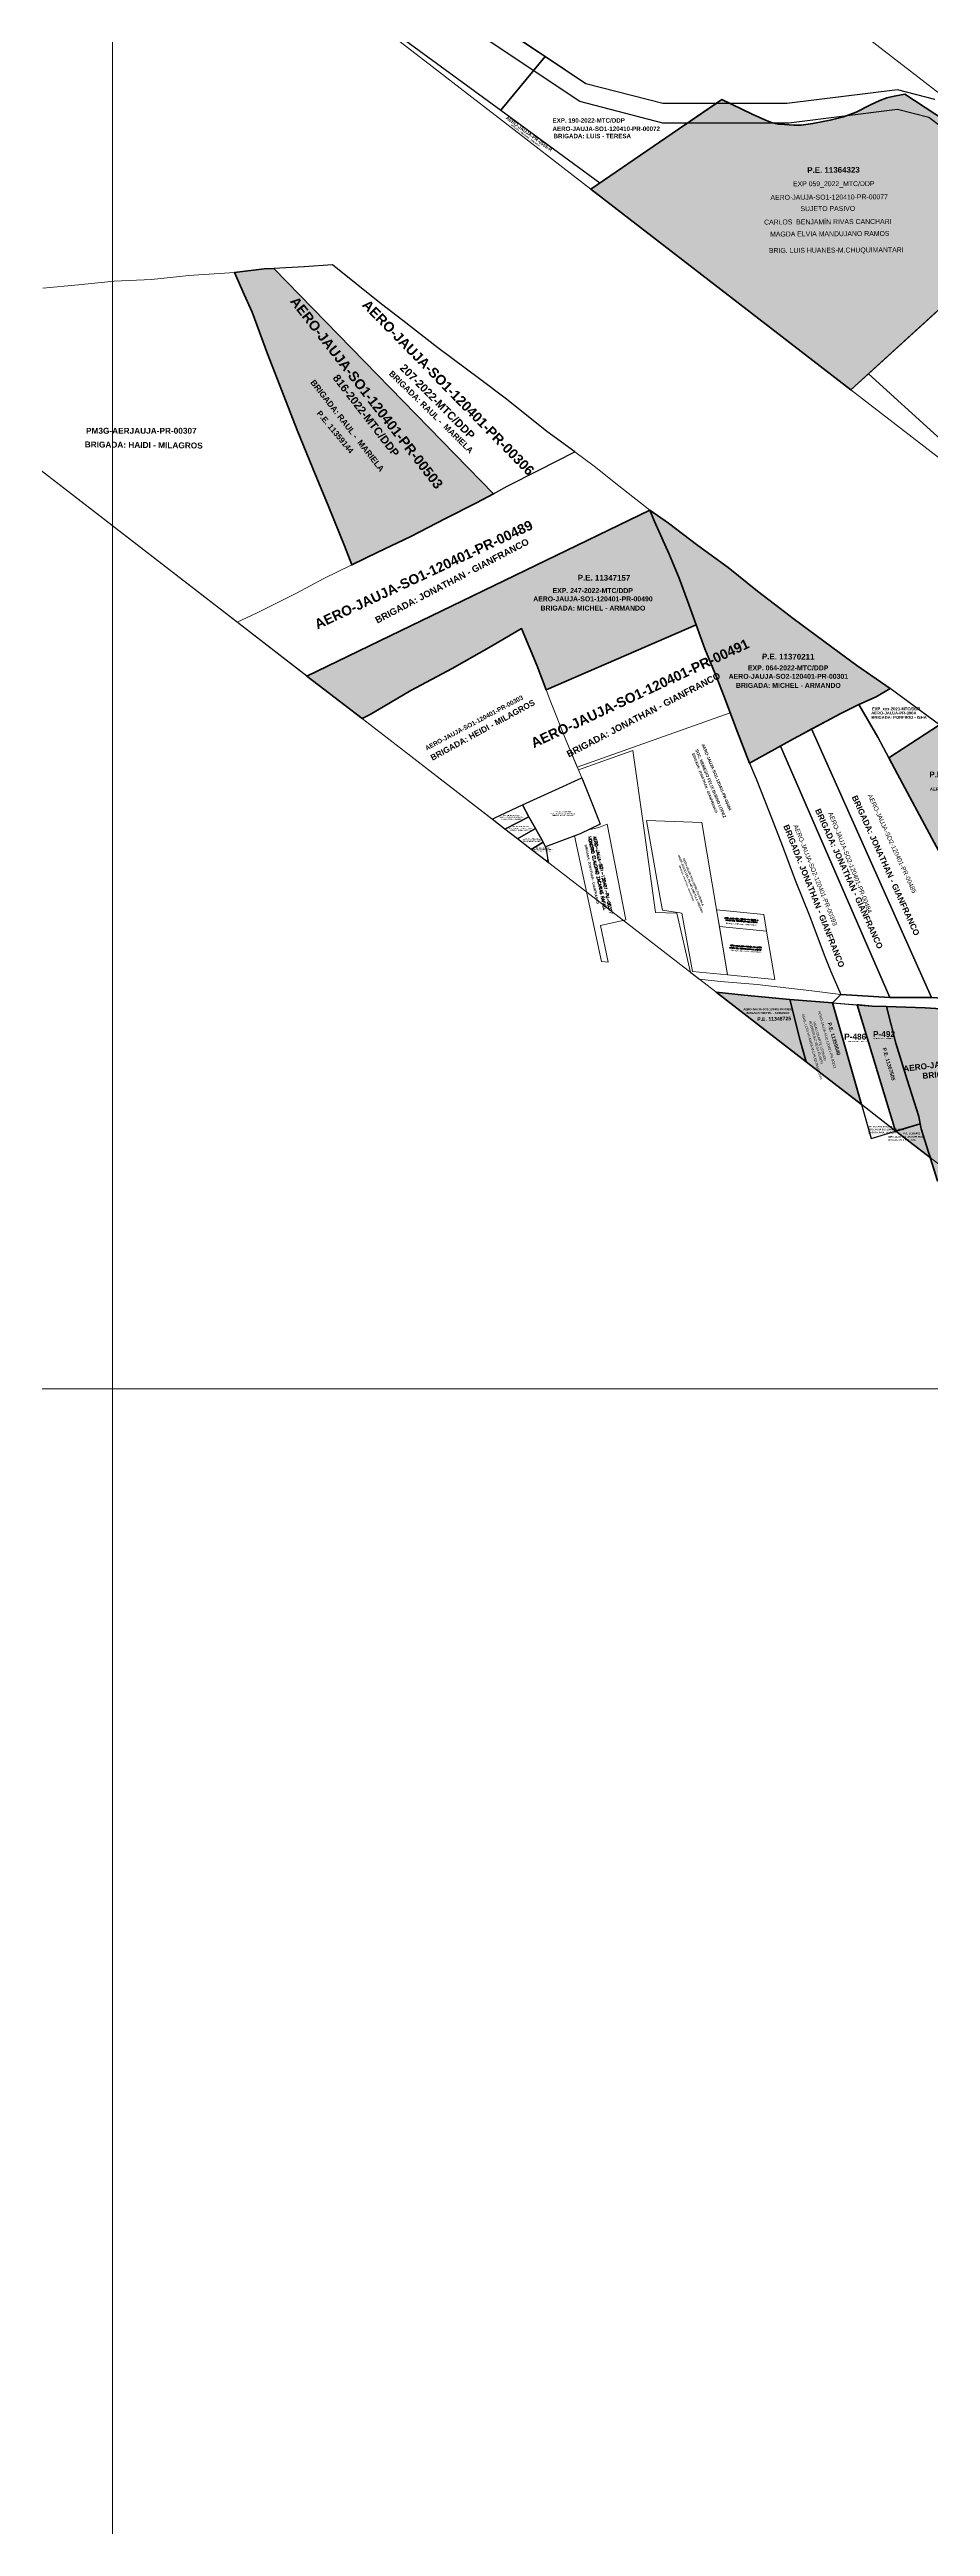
# Model space of a CAD drawing. Header units: metres. Extents: x 0 to 452779, y 0 to 8699072.
# Drawn here: x 447268 to 447715, y 8696923 to 8698179 of the extents above; entities that cross this region are included whole.
import ezdxf
from ezdxf.enums import TextEntityAlignment as Align

# ---------------------------------------------------------------- set-up
doc = ezdxf.new("R2010")
doc.units = ezdxf.units.M
doc.header["$MEASUREMENT"] = 0
doc.linetypes.add('DASHED', pattern=[0.75, 0.5, -0.25])
for name, color, linetype, lineweight in [('CBC-INTEREST-JAUJA', 150, 'Continuous', 30), ('GRILLA', 8, 'Continuous', 0), ('PREDIOS INSCRITOS A FAVOR DEL MTC', 30, 'Continuous', 70)]:
    doc.layers.add(name, color=color, linetype=linetype, lineweight=lineweight)
for name, color, linetype in [('CODIGO', 7, 'Continuous'), ('COORD', 7, 'Continuous'), ('EXPEDIENTE', 150, 'Continuous'), ('EXPEDIENTES', 5, 'Continuous'), ('FAJA DERECHA', 6, 'Continuous'), ('JONATHAN_GIANFRANCO', 1, 'Continuous'), ('PARTIDA ELECTRONICA', 30, 'Continuous'), ('PERIMETRICO PMD', 5, 'Continuous'), ('PREDIO ADQUIRIDO ( CON RM)', 3, 'Continuous'), ('PREDIOS ADQUIRIDOS_PRO', 7, 'Continuous'), ('PREDIOS CON RM', 7, 'Continuous'), ('RIBERA IZQUIERDA', 5, 'Continuous'), ('SECTOR 1', 7, 'Continuous')]:
    doc.layers.add(name, color=color, linetype=linetype)
doc.layers.add('PREDIO DEFINIDO ( EN PROCESO)', color=7, linetype='Continuous', true_color=0xe0e000)
doc.layers.add('PREDIOS NANCY B', color=7, linetype='Continuous', lineweight=9, true_color=0xcd8966)
doc.styles.add('ROMANS', font='romans.shx', dxfattribs={"width": 0.85})
doc.styles.add('SANSSERIFBOLD', font='sasb____.pfb')
doc.styles.get("Standard").update_dxf_attribs({"font": 'arial.ttf'})
doc.styles.add('VERTICES', font='sanssb__.ttf')
doc.dimstyles.get("Standard").update_dxf_attribs({"dimtxt": 0.18, "dimasz": 0.18, "dimexe": 0.18, "dimexo": 0.0625, "dimgap": 0.09, "dimtad": 0, "dimtih": 1, "dimtoh": 1, "dimdec": 4, "dimzin": 0, "dimdsep": 46, "dimtxsty": 'Standard', "dimcen": 0.09, "dimadec": 0, "dimazin": 0, "dimtfac": 1, "dimtdec": 4, "dimtofl": 0, "dimtmove": 0, "dimatfit": 3, "dimfxl": 1, "dimtolj": 1, "dimtzin": 0, "dimarcsym": 0})

# ---------------------------------------------------------------- blocks, each defined once
blk = doc.blocks.new('*D4')
at = {"layer": 'COORD', "color": 0, "lineweight": -2, "transparency": 16777216}
blk.add_line((447300, 8699071.7), (447300, 8698969.9), dxfattribs=at)
at = {"layer": 'Defpoints', "color": 0, "transparency": 16777216}
for p in [(447300, 8699071.8), (447300, 8699066.8), (0, 0)]:
    blk.add_point(p, dxfattribs=at)
at = {"layer": 'COORD', "color": 0, "transparency": 16777216, "insert": (447288.5, 8699018), "char_height": 21, "attachment_point": 5, "rotation": 90}
blk.add_mtext('\\A1;447300', dxfattribs=at)
blk = doc.blocks.new('*D6')
at = {"layer": 'COORD', "color": 0, "lineweight": -2, "transparency": 16777216}
blk.add_line((448000, 8699071.7), (448000, 8698969.9), dxfattribs=at)
at = {"layer": 'Defpoints', "color": 0, "transparency": 16777216}
for p in [(448000, 8699071.8), (448000, 8699066.8), (0, 0)]:
    blk.add_point(p, dxfattribs=at)
at = {"layer": 'COORD', "color": 0, "transparency": 16777216, "insert": (447988.5, 8699018), "char_height": 21, "attachment_point": 5, "rotation": 90}
blk.add_mtext('\\A1;448000', dxfattribs=at)
blk = doc.blocks.new('*D8')
at = {"layer": 'COORD', "color": 0, "lineweight": -2, "transparency": 16777216}
blk.add_line((448700, 8699071.7), (448700, 8698969.9), dxfattribs=at)
at = {"layer": 'Defpoints', "color": 0, "transparency": 16777216}
for p in [(448700, 8699071.8), (448700, 8699066.8), (0, 0)]:
    blk.add_point(p, dxfattribs=at)
at = {"layer": 'COORD', "color": 0, "transparency": 16777216, "insert": (448688.5, 8699018), "char_height": 21, "attachment_point": 5, "rotation": 90}
blk.add_mtext('\\A1;448700', dxfattribs=at)
blk = doc.blocks.new('*D10')
at = {"layer": 'COORD', "color": 0, "lineweight": -2, "transparency": 16777216}
blk.add_line((449400, 8699071.7), (449400, 8698969.9), dxfattribs=at)
at = {"layer": 'Defpoints', "color": 0, "transparency": 16777216}
for p in [(449400, 8699071.8), (449400, 8699066.8), (0, 0)]:
    blk.add_point(p, dxfattribs=at)
at = {"layer": 'COORD', "color": 0, "transparency": 16777216, "insert": (449388.5, 8699018), "char_height": 21, "attachment_point": 5, "rotation": 90}
blk.add_mtext('\\A1;449400', dxfattribs=at)
blk = doc.blocks.new('*D12')
at = {"layer": 'COORD', "color": 0, "lineweight": -2, "transparency": 16777216}
blk.add_line((450100, 8699071.7), (450100, 8698969.9), dxfattribs=at)
at = {"layer": 'Defpoints', "color": 0, "transparency": 16777216}
for p in [(450100, 8699071.8), (450100, 8699066.8), (0, 0)]:
    blk.add_point(p, dxfattribs=at)
at = {"layer": 'COORD', "color": 0, "transparency": 16777216, "insert": (450088.5, 8699018), "char_height": 21, "attachment_point": 5, "rotation": 90}
blk.add_mtext('\\A1;450100', dxfattribs=at)
blk = doc.blocks.new('*D18')
at = {"layer": 'COORD', "color": 0, "lineweight": -2, "transparency": 16777216}
blk.add_line((450402.1, 8697500), (450284.8, 8697500), dxfattribs=at)
at = {"layer": 'Defpoints', "color": 0, "transparency": 16777216}
for p in [(450397.2, 8697500), (450402.2, 8697500), (0, 0)]:
    blk.add_point(p, dxfattribs=at)
at = {"layer": 'COORD', "color": 0, "transparency": 16777216, "insert": (450340.6, 8697511.5), "char_height": 21, "attachment_point": 5}
blk.add_mtext('\\A1;8697500', dxfattribs=at)
blk = doc.blocks.new('*D20')
at = {"layer": 'COORD', "color": 0, "lineweight": -2, "transparency": 16777216}
blk.add_line((450402.1, 8698200), (450284.8, 8698200), dxfattribs=at)
at = {"layer": 'Defpoints', "color": 0, "transparency": 16777216}
for p in [(450397.2, 8698200), (450402.2, 8698200), (0, 0)]:
    blk.add_point(p, dxfattribs=at)
at = {"layer": 'COORD', "color": 0, "transparency": 16777216, "insert": (450340.6, 8698211.5), "char_height": 21, "attachment_point": 5}
blk.add_mtext('\\A1;8698200', dxfattribs=at)
blk = doc.blocks.new('*D22')
at = {"layer": 'COORD', "color": 0, "lineweight": -2, "transparency": 16777216}
blk.add_line((450402.1, 8698900), (450284.8, 8698900), dxfattribs=at)
at = {"layer": 'Defpoints', "color": 0, "transparency": 16777216}
for p in [(450397.2, 8698900), (450402.2, 8698900), (0, 0)]:
    blk.add_point(p, dxfattribs=at)
at = {"layer": 'COORD', "color": 0, "transparency": 16777216, "insert": (450340.6, 8698911.5), "char_height": 21, "attachment_point": 5}
blk.add_mtext('\\A1;8698900', dxfattribs=at)

msp = doc.modelspace()

# ---------------------------------------------------------------- hatches: boundary and pattern name
at = {"layer": 'PREDIOS INSCRITOS A FAVOR DEL MTC', "transparency": 33554559}
h = msp.add_hatch(color=256, dxfattribs=at)
h.dxf.hatch_style = 1
h.paths.add_polyline_path([(447542.6, 8698108.6), (447609, 8698154), (447624.4, 8698146.6), (447630.8, 8698143.7), (447634.4, 8698142.3), (447637.5, 8698141.6), (447640.8, 8698141.3), (447645.5, 8698141), (447649.2, 8698141), (447655.1, 8698141.9), (447663.9, 8698143.5), (447670.6, 8698145.3), (447677, 8698147.7), (447684.4, 8698151.4), (447689.1, 8698153.5), (447692.7, 8698154.9), (447696.4, 8698155.7), (447701.8, 8698156.7), (447727.3, 8698140), (447735.1, 8698134.6), (447740.1, 8698130.1), (447742.9, 8698127.3), (447744.3, 8698123.9), (447744.7, 8698117.1), (447744.2, 8698103.1), (447743.1, 8698093.3), (447743.1, 8698086.2), (447751.1, 8698076.7), (447674.4, 8698006.7)])
h = msp.add_hatch(color=256, dxfattribs=at)
h.dxf.hatch_style = 1
h.paths.add_polyline_path([(447401.6, 8697966.8), (447409.6, 8697947.2), (447417.7, 8697927.7), (447421.3, 8697918), (447434.5, 8697924.5), (447451.2, 8697932.4), (447468.9, 8697941.5), (447484.5, 8697949.5), (447493.1, 8697954.1), (447381.8, 8698068.3), (447376.9, 8698068.1), (447361.9, 8698066.3), (447366.7, 8698055.2), (447370.8, 8698046.2), (447378.6, 8698025), (447385.7, 8698006.8), (447393.7, 8697986.4)])
h = msp.add_hatch(color=256, dxfattribs=at)
h.dxf.hatch_style = 1
h.paths.add_polyline_path([(447398.5, 8697861.6), (447572.5, 8697945.7), (447574.8, 8697940), (447582.2, 8697923.4), (447587.4, 8697911.3), (447591.6, 8697899.7), (447595.9, 8697887.6), (447519.8, 8697854.6), (447515.1, 8697867.1), (447507.4, 8697885.7), (447492.2, 8697876.8), (447472.2, 8697865.4), (447451.3, 8697854.2), (447430.7, 8697842.1), (447426.5, 8697840)])
h = msp.add_hatch(color=256, dxfattribs=at)
h.dxf.hatch_style = 1
h.paths.add_polyline_path([(447572.5, 8697945.7), (447581.9, 8697939.1), (447596.8, 8697927.9), (447612.1, 8697916.7), (447627.1, 8697904.7), (447638.6, 8697895.9), (447645.2, 8697890.8), (447668.4, 8697873.6), (447677.4, 8697867), (447694.3, 8697855.2), (447687.2, 8697851.1), (447678.4, 8697847.2), (447668.9, 8697842.5), (447645.3, 8697829.8), (447623, 8697817.4), (447616.9, 8697833.1), (447609.9, 8697851.5), (447606.4, 8697860.7), (447600.3, 8697875.4), (447595.9, 8697887.6), (447591.6, 8697899.7), (447587.4, 8697911.3), (447582.2, 8697923.4), (447574.8, 8697940)])
h = msp.add_hatch(color=256, dxfattribs=at)
h.dxf.hatch_style = 1
h.paths.add_polyline_path([(447719.4, 8697836.8), (447693.6, 8697820.1), (447698, 8697811.9), (447708, 8697793.3), (447716.7, 8697777.1), (447722.5, 8697766.4), (447740.3, 8697777.8), (447764.9, 8697793.8), (447769.7, 8697797.6)])
h = msp.add_hatch(color=256, dxfattribs=at)
h.dxf.hatch_style = 1
h.paths.add_polyline_path([(447692.5, 8697694), (447712.1, 8697693.3), (447728.3, 8697692.3), (447746.6, 8697692.2), (447769.7, 8697691.1), (447771.4, 8697680.1), (447773.4, 8697666.3), (447776.1, 8697640), (447778.5, 8697626.1), (447769.1, 8697623.5), (447765.8, 8697622.8), (447754.6, 8697619.4), (447735.5, 8697611.7), (447718.4, 8697605.5), (447713.8, 8697620.1), (447710, 8697632), (447709.6, 8697634.4), (447708.9, 8697638.1), (447702.9, 8697656.8), (447697.2, 8697675.4)])
h.paths.add_polyline_path([(447606, 8697701.2), (447620.2, 8697699.7), (447643.4, 8697697.5), (447648.7, 8697676.8), (447651.7, 8697665.9)])
h = msp.add_hatch(color=256, dxfattribs=at)
h.dxf.hatch_style = 1
h.paths.add_polyline_path([(447665, 8697695.9), (447643.4, 8697697.5), (447648.7, 8697676.8), (447651.7, 8697665.9), (447679.8, 8697644.2)])
h = msp.add_hatch(color=256, dxfattribs=at)
h.dxf.hatch_style = 1
h.paths.add_polyline_path([(447692.5, 8697694), (447685.2, 8697694.2), (447678.3, 8697694.8), (447677.6, 8697694.8), (447697.1, 8697630.8), (447709.6, 8697634.4), (447708.9, 8697638.1), (447702.9, 8697656.8), (447697.2, 8697675.4)])
h = msp.add_hatch(color=256, dxfattribs=at)
h.dxf.hatch_style = 1
h.paths.add_polyline_path([(447697.2, 8697630.8), (447714.7, 8697617.2), (447713.8, 8697620.1), (447710, 8697632), (447709.6, 8697634.4)])

# ---------------------------------------------------------------- linework, layer by layer
at = {"layer": 'CBC-INTEREST-JAUJA', "color": 150}
msp.add_lwpolyline([(447669.3, 8697700.1), (447665, 8697695.9), (447685.2, 8697694.2), (447692.5, 8697694), (447712.1, 8697693.3), (447728.3, 8697692.3), (447746.6, 8697692.2), (447769.7, 8697691.1), (447795.3, 8697688.2), (447820.5, 8697687.8), (447868.5, 8697686.6), (447868.5, 8697690.2), (447760.6, 8697694.7), (447759.9, 8697696.6), (447742, 8697696.9), (447715.2, 8697698.5), (447694.2, 8697698.5)], close=True, dxfattribs=at)
at = {"layer": 'FAJA DERECHA'}
msp.add_lwpolyline([(447739, 8698126), (447714, 8698145), (447698, 8698149), (447643, 8698142), (447579, 8698142), (447537, 8698153), (447462, 8698203)], dxfattribs=at)
at = {"layer": 'GRILLA'}
for p, q in [((447300, 8695777.5), (447300, 8699071.8)), ((446402.3, 8697500), (450402.2, 8697500))]:
    msp.add_line(p, q, dxfattribs=at)
at = {"layer": 'PERIMETRICO PMD', "color": 5, "linetype": 'Continuous', "lineweight": 20, "ltscale": 20}
msp.add_lwpolyline([(446623.2, 8698528.1), (446620.4, 8698536.5), (446610.4, 8698557.7), (446651.7, 8698611.1), (446576.6, 8698669.1), (446689.9, 8698815.7), (446740.6, 8698776.6), (446806.8, 8698862.3), (449771.2, 8696571.3), (449776, 8696557.8), (449674.4, 8696425.8), (449839.5, 8696298.1), (449196.3, 8696510), (448340.9, 8697171.3), (448216.4, 8697007.8), (447797.3, 8697331.8), (447784.5, 8697358.9), (447883.4, 8697486.8), (447076.2, 8698110.7), (446956.1, 8698218.6), (446730.5, 8698426.2), (446623.2, 8698528.1)], dxfattribs=at)
at = {"layer": 'PREDIO ADQUIRIDO ( CON RM)', "color": 177, "lineweight": 20, "true_color": 0x293189}
for points in [[(447154.9, 8698049.9), (447363.2, 8697888.9), (447373.4, 8697893.7), (447393.2, 8697903.7), (447407.1, 8697911), (447421.3, 8697918), (447417.7, 8697927.7), (447409.6, 8697947.2), (447401.6, 8697966.8), (447393.7, 8697986.4), (447385.7, 8698006.8), (447378.6, 8698025), (447370.8, 8698046.2), (447366.7, 8698055.2), (447361.9, 8698066.3), (447338.7, 8698064.7), (447319.8, 8698062.8), (447300.8, 8698061.9), (447282.8, 8698060.1), (447264.6, 8698058.4)], [(447665, 8697695.9), (447679.8, 8697644.2), (447697.1, 8697630.8), (447677.6, 8697694.8), (447665, 8697695.9)]]:
    msp.add_lwpolyline(points, dxfattribs=at)
for points in [[(447572.5, 8697945.7), (447556.7, 8697958.1), (447544.2, 8697968), (447534.5, 8697975.3), (447516.2, 8697966), (447500.1, 8697958), (447484.5, 8697949.5), (447468.9, 8697941.5), (447451.2, 8697932.4), (447434.5, 8697924.5), (447421.3, 8697918), (447407.1, 8697911), (447393.2, 8697903.7), (447373.4, 8697893.7), (447363.2, 8697888.9), (447398.5, 8697861.6)], [(447398.5, 8697861.6), (447572.5, 8697945.7), (447574.8, 8697940), (447582.2, 8697923.4), (447587.4, 8697911.3), (447591.6, 8697899.7), (447595.9, 8697887.6), (447519.8, 8697854.6), (447515.1, 8697867.1), (447507.4, 8697885.7), (447492.2, 8697876.8), (447472.2, 8697865.4), (447451.3, 8697854.2), (447430.7, 8697842.1), (447426.5, 8697840)], [(447600.3, 8697875.4), (447595.9, 8697887.6), (447519.8, 8697854.6), (447522.2, 8697848.4), (447529.5, 8697830.1), (447535.6, 8697815.4), (447613.2, 8697842.9), (447609.9, 8697851.5), (447606.4, 8697860.7)]]:
    msp.add_lwpolyline(points, close=True, dxfattribs=at)
at = {"layer": 'PREDIO ADQUIRIDO ( CON RM)', "lineweight": 20}
msp.add_lwpolyline([(447492.5, 8697789), (447493.8, 8697789.6), (447507.8, 8697796.2), (447522.7, 8697803), (447537.9, 8697809.9), (447529.5, 8697830.1), (447522.2, 8697848.4), (447515.1, 8697867.1), (447507.4, 8697885.7), (447492.2, 8697876.8), (447472.2, 8697865.4), (447451.3, 8697854.2), (447430.7, 8697842.1), (447426.5, 8697840)], close=True, dxfattribs=at)
at = {"layer": 'PREDIO ADQUIRIDO ( CON RM)', "color": 177, "true_color": 0x293189}
for points in [[(447654.5, 8697834.8), (447715.2, 8697698.5), (447742, 8697696.9), (447759.9, 8697696.6), (447758.7, 8697699.7), (447745.7, 8697724.3), (447733.4, 8697746.7), (447722.5, 8697766.4), (447716.7, 8697777.1), (447708, 8697793.3), (447698, 8697811.9), (447688.1, 8697830.6), (447678.4, 8697847.2), (447668.9, 8697842.5)], [(447654.5, 8697834.8), (447654.5, 8697834.8), (447638.7, 8697826.1), (447694.2, 8697698.5), (447715.2, 8697698.5)], [(447638.7, 8697826.1), (447623, 8697817.4), (447626.3, 8697809.5), (447633, 8697792.8), (447639.7, 8697775.3), (447646.2, 8697758.1), (447653.5, 8697739.7), (447660.9, 8697720.2), (447664.2, 8697711.8), (447669.3, 8697700.1), (447694.2, 8697698.5)]]:
    msp.add_lwpolyline(points, close=True, dxfattribs=at)
at = {"layer": 'PREDIO DEFINIDO ( EN PROCESO)', "color": 177, "lineweight": 0, "true_color": 0x293189}
msp.add_lwpolyline([(447310.4, 8698288.2), (447372, 8698240.4), (447376.7, 8698236.8), (447462, 8698170.8), (447476.3, 8698159.8), (447509.5, 8698134.1), (447528.3, 8698119.6), (447542.6, 8698108.5), (447674.4, 8698006.7), (447752.2, 8697946.7), (447718.4, 8697983.1), (447683.4, 8698014.9), (447674.4, 8698006.7), (447542.6, 8698108.6), (447547.1, 8698111.7), (447496.9, 8698148.6), (447414.1, 8698209.3), (447404.4, 8698216.7)], close=True, dxfattribs=at)
at = {"layer": 'PREDIO DEFINIDO ( EN PROCESO)', "color": 177, "true_color": 0x293189}
for points in [[(447468, 8698210), (447443.3, 8698245), (447414.1, 8698209.3), (447496.9, 8698148.6), (447519.3, 8698175.8)], [(447606, 8698152), (447579, 8698152), (447540, 8698162), (447519.3, 8698175.8), (447496.9, 8698148.6), (447547.1, 8698111.7)], [(447465, 8698028.1), (447447.2, 8698041.9), (447436.4, 8698050.3), (447411.6, 8698070.2), (447397.1, 8698069.2), (447381.8, 8698068.3), (447493.1, 8697954.1), (447500.1, 8697958), (447516.2, 8697966), (447534.5, 8697975.3), (447520.3, 8697985.6), (447499.8, 8698002), (447486, 8698012.3)], [(447694.3, 8697855.2), (447687.2, 8697851.1), (447678.4, 8697847.2), (447688.1, 8697830.6), (447693.6, 8697820.1), (447719.4, 8697836.8)], [(447507.8, 8697796.2), (447522.7, 8697803), (447537.9, 8697809.9), (447544, 8697794.8), (447547.2, 8697786.5), (447537.1, 8697781.5), (447519.6, 8697775), (447518.3, 8697777.4), (447514.5, 8697784.2), (447511.1, 8697790.2)], [(447492.5, 8697789), (447493.8, 8697789.6), (447507.8, 8697796.2), (447511.1, 8697790.2), (447498.9, 8697784)], [(447498.9, 8697784), (447511.1, 8697790.2), (447514.5, 8697784.2), (447505.4, 8697779)], [(447505.4, 8697779), (447514.5, 8697784.2), (447518.3, 8697777.4), (447512.3, 8697773.6)], [(447512.3, 8697773.6), (447518.3, 8697777.4), (447519.6, 8697775), (447519.8, 8697773.9), (447520.8, 8697768.2), (447520, 8697767.7)], [(447520, 8697767.7), (447520.8, 8697768.2), (447521.1, 8697767), (447521.1, 8697766.9)], [(447679.8, 8697644.2), (447684.7, 8697627.1), (447697.1, 8697630.8), (447697.1, 8697630.8)]]:
    msp.add_lwpolyline(points, close=True, dxfattribs=at)
at = {"layer": 'PREDIO DEFINIDO ( EN PROCESO)', "color": 177, "lineweight": 0, "true_color": 0x293189}
msp.add_lwpolyline([(447717, 8698154), (447698, 8698159), (447642, 8698152), (447613.2, 8698152), (447624.4, 8698146.6), (447630.8, 8698143.7), (447634.4, 8698142.3), (447637.5, 8698141.6), (447640.8, 8698141.3), (447645.5, 8698141), (447649.2, 8698141), (447655.1, 8698141.9), (447663.9, 8698143.5), (447670.6, 8698145.3), (447677, 8698147.7), (447684.4, 8698151.4), (447689.1, 8698153.5), (447692.7, 8698154.9), (447696.4, 8698155.7), (447701.8, 8698156.7), (447727.3, 8698140)], dxfattribs=at)
at = {"layer": 'PREDIO DEFINIDO ( EN PROCESO)', "color": 177, "true_color": 0x293189}
msp.add_lwpolyline([(447749.6, 8698075.2), (447683.4, 8698014.9), (447683.4, 8698014.9), (447718.4, 8697983.1)], dxfattribs=at)
at = {"layer": 'PREDIO DEFINIDO ( EN PROCESO)', "color": 177, "lineweight": 20, "true_color": 0x293189}
for points in [[(447639.7, 8697775.3), (447633, 8697792.8), (447626.3, 8697809.5), (447623, 8697817.4), (447616.9, 8697833.1), (447613.2, 8697842.9), (447535.6, 8697815.4), (447536.2, 8697814), (447563.8, 8697823.8), (447569.1, 8697786.9), (447575.3, 8697741.6), (447586.1, 8697741.4), (447593, 8697711.3), (447597.4, 8697707.9), (447608.3, 8697706.7), (447626.8, 8697705.2), (447645.8, 8697703), (447654.6, 8697702), (447669.3, 8697700.1), (447664.2, 8697711.8), (447660.9, 8697720.2), (447653.5, 8697739.7), (447646.2, 8697758.1), (447639.7, 8697775.3)], [(447550.8, 8697786.5), (447546.6, 8697784.7), (447546.6, 8697784.7), (447541.4, 8697783.6), (447537.1, 8697781.5), (447534.3, 8697780.5), (447547.9, 8697716.8), (447551.3, 8697716.4), (447547.4, 8697735.1), (447560.3, 8697737.9)]]:
    msp.add_lwpolyline(points, close=True, dxfattribs=at)
at = {"layer": 'PREDIO DEFINIDO ( EN PROCESO)', "color": 177, "lineweight": 20, "true_color": 0x293189, "elevation": 3363.5}
for points in [[(447594, 8697711.8), (447611.9, 8697710), (447598.8, 8697787.3), (447570.8, 8697788.3), (447577.6, 8697749.9), (447578.8, 8697742.8), (447588.7, 8697741.3)], [(447606.3, 8697743), (447630.2, 8697740.6), (447631.6, 8697732.2), (447607.7, 8697734.6)], [(447607.7, 8697734.6), (447631.6, 8697732.2), (447635.8, 8697707.6), (447611.9, 8697710)]]:
    msp.add_lwpolyline(points, close=True, dxfattribs=at)
at = {"layer": 'PREDIOS INSCRITOS A FAVOR DEL MTC', "lineweight": 60}
for points in [[(447751.1, 8698076.7), (447674.4, 8698006.7), (447542.6, 8698108.6), (447609, 8698154), (447624.4, 8698146.6), (447630.8, 8698143.7), (447634.4, 8698142.3), (447637.5, 8698141.6), (447640.8, 8698141.3), (447645.5, 8698141), (447649.2, 8698141), (447655.1, 8698141.9), (447663.9, 8698143.5), (447670.6, 8698145.3), (447677, 8698147.7), (447684.4, 8698151.4), (447689.1, 8698153.5), (447692.7, 8698154.9), (447696.4, 8698155.7), (447701.8, 8698156.7), (447727.3, 8698140)], [(447697.2, 8697630.8), (447714.7, 8697617.2), (447713.8, 8697620.1), (447710, 8697632), (447709.6, 8697634.4), (447697.2, 8697630.8)]]:
    msp.add_lwpolyline(points, dxfattribs=at)
for points in [[(447401.6, 8697966.8), (447409.6, 8697947.2), (447417.7, 8697927.7), (447421.3, 8697918), (447434.5, 8697924.5), (447451.2, 8697932.4), (447468.9, 8697941.5), (447484.5, 8697949.5), (447493.1, 8697954.1), (447381.8, 8698068.3), (447376.9, 8698068.1), (447361.9, 8698066.3), (447366.7, 8698055.2), (447370.8, 8698046.2), (447378.6, 8698025), (447385.7, 8698006.8), (447393.7, 8697986.4)], [(447398.5, 8697861.6), (447572.5, 8697945.7), (447574.8, 8697940), (447582.2, 8697923.4), (447587.4, 8697911.3), (447591.6, 8697899.7), (447595.9, 8697887.6), (447519.8, 8697854.6), (447515.1, 8697867.1), (447507.4, 8697885.7), (447492.2, 8697876.8), (447472.2, 8697865.4), (447451.3, 8697854.2), (447430.7, 8697842.1), (447426.5, 8697840)], [(447572.5, 8697945.7), (447581.9, 8697939.1), (447596.8, 8697927.9), (447612.1, 8697916.7), (447627.1, 8697904.7), (447638.6, 8697895.9), (447645.2, 8697890.8), (447668.4, 8697873.6), (447677.4, 8697867), (447694.3, 8697855.2), (447687.2, 8697851.1), (447678.4, 8697847.2), (447668.9, 8697842.5), (447645.3, 8697829.8), (447623, 8697817.4), (447616.9, 8697833.1), (447609.9, 8697851.5), (447606.4, 8697860.7), (447600.3, 8697875.4), (447595.9, 8697887.6), (447591.6, 8697899.7), (447587.4, 8697911.3), (447582.2, 8697923.4), (447574.8, 8697940)], [(447719.4, 8697836.8), (447693.6, 8697820.1), (447698, 8697811.9), (447708, 8697793.3), (447716.7, 8697777.1), (447722.5, 8697766.4), (447740.3, 8697777.8), (447764.9, 8697793.8), (447769.7, 8697797.6)], [(447606, 8697701.2), (447620.2, 8697699.7), (447643.4, 8697697.5), (447648.7, 8697676.8), (447651.7, 8697665.9)], [(447665, 8697695.9), (447643.4, 8697697.5), (447648.7, 8697676.8), (447651.7, 8697665.9), (447679.8, 8697644.2)], [(447692.5, 8697694), (447685.2, 8697694.2), (447678.3, 8697694.8), (447677.6, 8697694.8), (447697.1, 8697630.8), (447709.6, 8697634.4), (447708.9, 8697638.1), (447702.9, 8697656.8), (447697.2, 8697675.4)], [(447692.5, 8697694), (447712.1, 8697693.3), (447728.3, 8697692.3), (447746.6, 8697692.2), (447769.7, 8697691.1), (447771.4, 8697680.1), (447773.4, 8697666.3), (447776.1, 8697640), (447778.5, 8697626.1), (447769.1, 8697623.5), (447765.8, 8697622.8), (447754.6, 8697619.4), (447735.5, 8697611.7), (447718.4, 8697605.5), (447713.8, 8697620.1), (447710, 8697632), (447709.6, 8697634.4), (447708.9, 8697638.1), (447702.9, 8697656.8), (447697.2, 8697675.4)]]:
    msp.add_lwpolyline(points, close=True, dxfattribs=at)
at = {"layer": 'RIBERA IZQUIERDA'}
msp.add_lwpolyline([(447717, 8698154), (447698, 8698159), (447642, 8698152), (447579, 8698152), (447540, 8698162), (447468, 8698210)], dxfattribs=at)

# ---------------------------------------------------------------- texts
at = {"layer": 'CODIGO', "color": 6, "linetype": 'Continuous', "lineweight": 20, "style": 'SANSSERIFBOLD'}
for s, height, rotation, p in [('BRIGADA: JONATHAN - ARMANDO', 0.761, 322.8249, (447509.1, 8698135.5)), ('BRIGADA: HAIDI - MILAGROS', 3, 359.433, (447315.8, 8697977.3)), ('BRIGADA: JONATHAN - GIANFRANCO', 3.375, 27.6565, (447472.9, 8697908.4)), ('BRIGADA: JONATHAN - GIANFRANCO', 3.375, 27.6565, (447570, 8697840.5)), ('BRIGADA: HEIDI - MILAGROS', 3, 28.7008, (447488.4, 8697832.9)), ('BRIGADA: JONATHAN - GIANFRANCO', 1.254, 291.539, (447599.7, 8697807.1, 1406.2)), ('BRIGADA: JONATHAN - GIANFRANCO', 3, 294.3144, (447672.1, 8697758.2)), ('BRIGADA: JONATHAN - GIANFRANCO', 3, 294.3144, (447690.7, 8697764.9)), ('BRIGADA: JONATHAN - GIANFRANCO', 3, 291.539, (447654.3, 8697749.5)), ('BRIGADA: JONATHAN - GIANFRANCO', 1.192, 281.539, (447542.4, 8697760.9, 1336.5)), ('BRIGADA: JONATHAN - GIANFRANCO', 0.75, 291.539, (447590.7, 8697756.3, 840.9)), ('BRIGADA: JONATHAN - GIANFRANCO', 0.6, 356.3616, (447618.8, 8697735.4, 672.7)), ('BRIGADA: JONATHAN - GIANFRANCO', 0.6, 356.3616, (447621.2, 8697721.7, 672.7)), ('BRIGADA: HAIDI - MILAGROS', 3, 5.2442, (447740.6, 8697660))]:
    msp.add_text(s, height=height, rotation=rotation, dxfattribs=at).set_placement(p, align=Align.CENTER)
at = {"layer": 'CODIGO', "lineweight": 20, "style": 'SANSSERIFBOLD'}
for s, height, p in [('AERO-JAUJA-SO1-120410-PR-00072', 2.25, (447523.1, 8698138.1)), ('AERO-JAUJA-SO2-120401-PR-00300', 1.5, (447714.5, 8697803.5)), ('AERO-JAUJA-SO2-120401-PR-0486A', 0.75, (447682.9, 8697631.2)), ('AERO-JAUJA-SO2-120401-PR-00286', 0.75, (447693.1, 8697627.5))]:
    msp.add_text(s, height=height, dxfattribs=at).set_placement(p)
at = {"layer": 'CODIGO', "color": 6, "linetype": 'Continuous', "lineweight": 20, "style": 'SANSSERIFBOLD'}
for s, height, p in [('BRIGADA: LUIS - TERESA', 2.25, (447523.6, 8698134.4)), ('BRIGADA: RAUL - MARIELA', 0.75, (447683.1, 8697629.7)), ('BRIGADA: PORFIRIO - ISHA', 0.75, (447693.3, 8697625.9))]:
    msp.add_text(s, height=height, dxfattribs=at).set_placement(p)
at = {"layer": 'CODIGO', "color": 1, "lineweight": 20, "style": 'SANSSERIFBOLD'}
for s, height, rotation, p in [('AERO-JAUJA-SO1-120401-PR-00503', 5, 307.8491, (447426.9, 8698003.8)), ('AERO-JAUJA-SO1-120401-PR-00306', 5, 314.3252, (447468.5, 8698006.2)), ('AERO-JAUJA-SO1-120401-PR-00489', 5, 25, (447458.8, 8697910.8)), ('AERO-JAUJA-SO1-120401-PR-00491', 5, 25, (447568.5, 8697850.6)), ('AERO-JAUJA-SO1-120401-PR-00303', 2.3, 28, (447483.9, 8697836.9))]:
    msp.add_text(s, height=height, rotation=rotation, dxfattribs=at).set_placement(p, align=Align.CENTER)
at = {"layer": 'CODIGO', "color": 6, "linetype": 'Continuous', "lineweight": 0, "style": 'SANSSERIFBOLD'}
for rotation, p in [(315.6763, (447460.5, 8697994.5)), (307.9885, (447417.9, 8697987.7))]:
    msp.add_text('BRIGADA: RAUL -  MARIELA', height=3, rotation=rotation, dxfattribs=at).set_placement(p, align=Align.CENTER)
at = {"layer": 'CODIGO', "color": 1, "lineweight": 0, "style": 'SANSSERIFBOLD'}
for s, height, p in [('AERO-JAUJA-SO1-120401-PR-00490', 2.5, (447543.6, 8697899.5)), ('AERO-JAUJA-SO2-120401-PR-00301', 2.5, (447642.7, 8697860.2)), ('AERO-JAUJA-SO1-120401-PR-00496', 0.5, (447502.2, 8697789.8)), ('AERO-JAUJA-SO1-120401-PR-00302', 0.5, (447528.5, 8697791.5)), ('AERO-JAUJA-SO1-120401-PR-00497', 0.5, (447507, 8697784.1)), ('AERO-JAUJA-SO1-120401-PR-00510', 0.4, (447512.5, 8697778.3)), ('AERO-JAUJA-SO1-120401-PR-00510A', 0.4, (447518.1, 8697773.4)), ('AERO-JAUJA-SO1-120401-PR-00302', 0.05, (447520.8, 8697767.6)), ('AERO-JAUJA-SO2-120401-PR-00291', 1.026, (447632.3, 8697692.1))]:
    msp.add_text(s, height=height, dxfattribs=at).set_placement(p, align=Align.CENTER)
at = {"layer": 'CODIGO', "color": 6, "linetype": 'Continuous', "lineweight": 0, "style": 'SANSSERIFBOLD'}
for s, height, p in [('BRIGADA: MICHEL - ARMANDO', 2.5, (447543.6, 8697894.8)), ('BRIGADA: MICHEL - ARMANDO', 2.5, (447642.7, 8697855.6)), ('BRIGADA: MICHEL - ARMANDO', 0.5, (447502.2, 8697788.8)), ('BRIGADA: MICHEL - ARMANDO', 0.5, (447528.5, 8697790.6)), ('BRIGADA: MICHEL - ARMANDO', 0.5, (447507, 8697783.2)), ('BRIGADA: MICHEL - ARMANDO', 0.4, (447512.5, 8697777.5)), ('BRIGADA: MICHEL - ARMANDO', 0.4, (447518.1, 8697772.7)), ('BRIGADA: MICHEL - ARMANDO', 0.05, (447520.8, 8697767.5)), ('BRIGADA: MICHEL - ARMANDO', 1.026, (447632.3, 8697690.2)), ('BRIGADA: RAUL -  MARIELA', 0.5, (447677.9, 8697675.9)), ('BRIGADA: RAUL -  MARIELA', 0.5, (447690.7, 8697677.5))]:
    msp.add_text(s, height=height, dxfattribs=at).set_placement(p, align=Align.CENTER)
at = {"layer": 'CODIGO', "color": 1, "linetype": 'Continuous', "lineweight": 0, "style": 'SANSSERIFBOLD'}
for s, p in [('P-486', (447676.6, 8697677.2)), ('P-492', (447691.2, 8697678.5))]:
    msp.add_text(s, height=3, dxfattribs=at).set_placement(p, align=Align.CENTER)
at = {"layer": 'CODIGO', "color": 1, "lineweight": 20, "char_height": 2.3, "width": 57.413, "attachment_point": 1}
for s, insert, rotation in [('AERO-JAUJA-SO2-120401-PR-00484', (447665, 8697792.9), 291.6513), ('\\pt50.6;AERO-JAUJA-SO2-120401-PR-00485', (447685, 8697802), 294.5413), ('AERO-JAUJA-SO2-120401-PR-00393', (447647.4, 8697786.5), 291.6513)]:
    msp.add_mtext(s, dxfattribs=dict(at, insert=insert, rotation=rotation))
at = {"layer": 'EXPEDIENTE', "color": 3, "linetype": 'Continuous', "lineweight": 20, "style": 'SANSSERIFBOLD'}
msp.add_text('EXP. 190-2022-MTC/DDP', height=2.25, dxfattribs=at).set_placement((447523.1, 8698142.3))
at = {"layer": 'EXPEDIENTE', "lineweight": 0, "style": 'SANSSERIFBOLD'}
for s, height, p in [('EXP. 247-2022-MTC/DDP', 2.5, (447543.5, 8697903.7)), ('EXP. 064-2022-MTC/DDP', 2.5, (447642.6, 8697864.5)), ('EXP. 899-2022-MTC/DDP', 0.5, (447502.2, 8697790.6)), ('EXP. 412-2021-MTC/DDP', 0.5, (447528.5, 8697792.4)), ('EXP. 900-2022-MTC/DDP', 0.5, (447507, 8697785)), ('EXP. 1211-2022-MTC/DDP', 0.4, (447512.5, 8697778.9)), ('EXP. 0207-2023-MTC/DDP', 0.4, (447518.1, 8697774.1)), ('EXP. 412-2021-MTC/DDP', 0.05, (447520.8, 8697767.7))]:
    msp.add_text(s, height=height, dxfattribs=at).set_placement(p, align=Align.CENTER)
at = {"layer": 'EXPEDIENTE', "linetype": 'Continuous', "lineweight": 20, "style": 'SANSSERIFBOLD'}
msp.add_text('EXP. XXX-2023-MTC/DDP', height=0.75, dxfattribs=at).set_placement((447682.8, 8697632.6))
at = {"layer": 'EXPEDIENTES', "color": 5, "linetype": 'DASHED', "style": 'VERTICES'}
for s, rotation, p in [('207-2022-MTC/DDP', 314.8063, (447464.8, 8698000.9)), ('816-2022-MTC/DDP', 307.6889, (447428.6, 8697993.8))]:
    msp.add_text(s, height=4, rotation=rotation, dxfattribs=at).set_placement(p, align=Align.MIDDLE)
at = {"layer": 'JONATHAN_GIANFRANCO', "lineweight": 20, "style": 'ROMANS'}
msp.add_text('HONORIO CLAUDINO ZACARIAS RAFAEL', height=1.5, rotation=282.0868, dxfattribs=at).set_placement((447541.1, 8697780.1))
msp.add_text('AERO-JAUJA-SO1-120401-PU-00377', height=1.5, rotation=282.0868, dxfattribs=at).set_placement((447547.9, 8697760.4), align=Align.CENTER)
at = {"layer": 'JONATHAN_GIANFRANCO', "lineweight": 25, "style": 'ROMANS'}
for s, p in [('AERO-JAUJA-SO1-120401-PU-00372-A', (447618.8, 8697738)), ('YANETH DEL ROSARIO LIMAYLLA URBANO', (447618.9, 8697736.9)), ('YANETH DEL ROSARIO LIMAYLLA URBANO', (447620.8, 8697722.9)), ('AERO-JAUJA-SO1-120401-PU-00372', (447621.2, 8697724.1))]:
    msp.add_text(s, height=0.6, rotation=355.8956, dxfattribs=at).set_placement(p, align=Align.CENTER)
at = {"layer": 'PARTIDA ELECTRONICA', "lineweight": 0, "style": 'SANSSERIFBOLD'}
for s, height, rotation, p in [('P.E. 11364323', 2.878, 0.4047, (447665.6, 8698116.9)), ('P.E. 11359144', 2.878, 309.6565, (447411.8, 8697984.5)), ('P.E. 11347157', 2.878, 359.6957, (447549.2, 8697910)), ('P.E. 11370211', 2.878, 359.6957, (447642.6, 8697870)), ('P.E. 11364055', 2.878, 0.6176, (447727.5, 8697810.4)), ('P.E. 11348725', 1.857, 1.1671, (447635.5, 8697686.8)), ('P.E. 11359040', 1.857, 286.2565, (447665, 8697677.3)), ('P.E. 11367505', 1.857, 286.2565, (447692.8, 8697664.5))]:
    msp.add_text(s, height=height, rotation=rotation, dxfattribs=at).set_placement(p, align=Align.CENTER)
at = {"layer": 'PARTIDA ELECTRONICA', "lineweight": 60, "style": 'SANSSERIFBOLD'}
msp.add_text('P.E. 11365451', height=0.934, rotation=0.2573, dxfattribs=at).set_placement((447700.9, 8697629.1))
at = {"layer": 'PREDIO DEFINIDO ( EN PROCESO)', "lineweight": 15, "insert": (447500.2, 8698145.8), "char_height": 1.728, "width": 36.466, "attachment_point": 1, "rotation": 323.7477, "style": 'VERTICES'}
msp.add_mtext('AERO-JAUJA-PR-0555-R', dxfattribs=at)
at = {"layer": 'PREDIOS ADQUIRIDOS_PRO', "lineweight": 20, "style": 'SANSSERIFBOLD'}
msp.add_text('AERO-JAUJA-PR-300A', height=1.5, dxfattribs=at).set_placement((447684.7, 8697842.1))
at = {"layer": 'PREDIOS ADQUIRIDOS_PRO', "color": 6, "linetype": 'Continuous', "lineweight": 20, "style": 'SANSSERIFBOLD'}
msp.add_text('BRIGADA: PORFIRIO - ISHA', height=1.5, dxfattribs=at).set_placement((447684.8, 8697839.9))
at = {"layer": 'PREDIOS ADQUIRIDOS_PRO', "linetype": 'Continuous', "lineweight": 20, "style": 'SANSSERIFBOLD'}
msp.add_text('EXP. xxx-2023-MTC/DDP', height=1.5, dxfattribs=at).set_placement((447685.1, 8697844.2))
at = {"layer": 'PREDIOS CON RM', "color": 1, "lineweight": 20, "style": 'SANSSERIFBOLD'}
msp.add_text('PM3G-AERJAUJA-PR-00307', height=3, dxfattribs=at).set_placement((447314.6, 8697984.5), align=Align.CENTER)
msp.add_text('AERO-JAUJA-SO2-120401-PR-00294', height=3, rotation=7.0327, dxfattribs=at).set_placement((447737.2, 8697665.3), align=Align.CENTER)
at = {"layer": 'PREDIOS NANCY B', "color": 3}
for s, rotation, p in [('AERO-JAUJA-SO1-120410-PR-00077', 0.3294, (447663.4, 8698103.3)), ('EXP 059_2022_MTC/DDP', 0.0899, (447665.7, 8698110.1)), ('CARLOS  BENJAMÍN RIVAS CANCHARI', 0.3294, (447662.7, 8698090.8)), ('SUJETO PASIVO', 0.3294, (447662.7, 8698097.5)), ('BRIG. LUIS HUANES-M.CHUQUIMANTARI', 0.3294, (447667, 8698076.4)), ('MAGDA ELVIA MANDUJANO RAMOS', 0.3294, (447663.7, 8698084.7))]:
    msp.add_text(s, height=2.5, rotation=rotation, dxfattribs=at).set_placement(p, align=Align.CENTER)
at = {"layer": 'PREDIOS NANCY B', "color": 4}
msp.add_text('BRIG. LUIS HUANES-M.CHUQUIMANTARI', height=1.259, rotation=285.5631, dxfattribs=at).set_placement((447654.1, 8697673.3), align=Align.CENTER)
at = {"layer": 'PREDIOS NANCY B', "color": 6}
for s, p in [('AERO-JAUJA-SO2-120401-PR-00292', (447661.7, 8697677)), ('RODRIGUEZ VEGA RUBEN', (447656.1, 8697675.6)), ('HUALI OLARTE LEONOR', (447658, 8697676.2))]:
    msp.add_text(s, height=1.259, rotation=285.5631, dxfattribs=at).set_placement(p, align=Align.CENTER)
at = {"layer": 'SECTOR 1', "color": 1, "linetype": 'Continuous', "lineweight": 0, "style": 'SANSSERIFBOLD'}
for s, height, p in [('SUC. NEMESIO FELIX BUENO LOPEZ', 1.5, (447602.6, 8697806.8)), ('AERO-JAUJA-SO1-120401-PR-00404', 1.5, (447605.6, 8697810)), ('PROP. ROCIO DEL PILAR LIMAYLLA URBANO', 1.014, (447592.6, 8697755.9)), ('AERO-JAUJA-SO1-120401-PU-00404-A', 1.014, (447594, 8697757))]:
    msp.add_text(s, height=height, rotation=292.472, dxfattribs=at).set_placement(p, align=Align.CENTER)

# ---------------------------------------------------------------- dimensions: what is measured, and where the dimension line sits
at = {"layer": 'COORD'}
for feature_location, offset, dtype, picture, middle in [((447300, 8699071.8), (0, -5), 1, '*D4', (447288.5, 8699018)), ((448000, 8699071.8), (0, -5), 1, '*D6', (447988.5, 8699018)), ((448700, 8699071.8), (0, -5), 1, '*D8', (448688.5, 8699018)), ((449400, 8699071.8), (0, -5), 1, '*D10', (449388.5, 8699018)), ((450100, 8699071.8), (0, -5), 1, '*D12', (450088.5, 8699018)), ((450402.2, 8698900), (-5, 0), 0, '*D22', (450340.6, 8698911.5)), ((450402.2, 8698200), (-5, 0), 0, '*D20', (450340.6, 8698211.5)), ((450402.2, 8697500), (-5, 0), 0, '*D18', (450340.6, 8697511.5))]:
    dim = msp.add_ordinate_dim(feature_location=feature_location, offset=offset, dtype=dtype, origin=(0, 0), dimstyle='Standard', override={"dimtxt": 21, "dimgap": 0.75, "dimtad": 1, "dimdec": 0}, dxfattribs=at)
    dim.commit()
    dim.dimension.update_dxf_attribs({"geometry": picture, "text_midpoint": middle})

doc.saveas('drawing.dxf')
